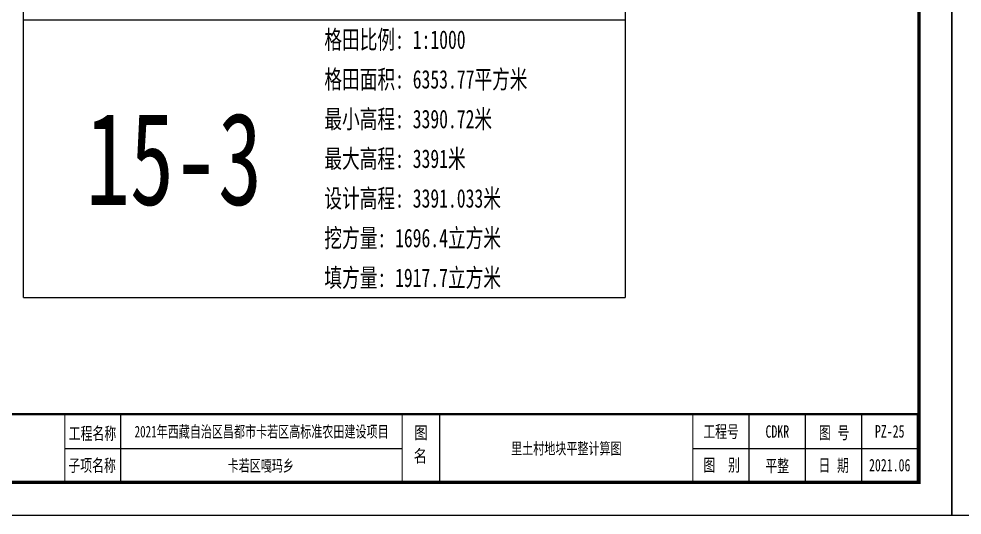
# Model space of a CAD drawing. Extents: x 4283 to 40403, y 1134 to 1764.
# Drawn here: x 14161 to 14364.8, y 1467.1 to 1574.3 of the extents above; entities that cross this region are included whole.
import ezdxf
from ezdxf.enums import TextEntityAlignment as Align

# ---------------------------------------------------------------- set-up
doc = ezdxf.new("R2010")
doc.units = 0
for name, color, linetype in [('PUB_TITLE', 4, 'Continuous'), ('S-MODIFY', 4, 'Continuous'), ('tdz_土方计算图', 7, 'Continuous'), ('华泽绵阳图框', 7, 'Continuous')]:
    doc.layers.add(name, color=color, linetype=linetype)
doc.styles.add('-宋体', font='', dxfattribs={"width": 0.8})
doc.styles.add('GLand', font='')
doc.styles.add('长仿宋', font='', dxfattribs={"width": 0.7, "height": 5})
doc.styles.get('-宋体').set_extended_font_data('SimSun')
doc.styles.get('GLand').set_extended_font_data('FangSong_GB2312')
doc.styles.get('长仿宋').set_extended_font_data('SimSun')

msp = doc.modelspace()

# ---------------------------------------------------------------- linework, layer by layer
msp.add_lwpolyline([(14161.99, 1514.09), (14291.99, 1514.09)])
at = {"layer": 'PUB_TITLE'}
for points in [[(13942.53, 1467.09), (14362.53, 1467.09), (14362.53, 1764.09), (13942.53, 1764.09)], [(14362.53, 1467.09), (14782.53, 1467.09), (14782.53, 1764.09), (14362.53, 1764.09)]]:
    msp.add_lwpolyline(points, close=True, dxfattribs=at)
at = {"layer": 'PUB_TITLE', "color": 7, "const_width": 0.566}
msp.add_lwpolyline([(14355.46, 1474.16), (14355.46, 1756.99)], dxfattribs=at)
at = {"layer": 'PUB_TITLE', "color": 7, "const_width": 0.506}
msp.add_lwpolyline([(13960.21, 1474.16), (14355.23, 1474.16), (14355.24, 1488.92), (13960.21, 1488.92)], close=True, dxfattribs=at)
at = {"layer": 'S-MODIFY'}
for points in [[(13942.53, 1467.09), (14362.53, 1467.09), (14362.53, 1764.09), (13942.53, 1764.09)], [(14362.53, 1467.09), (14782.53, 1467.09), (14782.53, 1764.09), (14362.53, 1764.09)]]:
    msp.add_lwpolyline(points, close=True, dxfattribs=at)
at = {"layer": 'tdz_土方计算图', "linetype": 'Continuous'}
for points in [[(14161.99, 1514.09), (14161.99, 1514.09), (14161.99, 1674.09), (14161.99, 1674.09)], [(14291.99, 1674.09), (14291.99, 1514.09)], [(14161.99, 1574.09), (14291.99, 1574.09)]]:
    msp.add_lwpolyline(points, dxfattribs=at)
at = {"layer": '华泽绵阳图框', "color": 7}
for p, q in [((14183.04, 1474.16), (14183.04, 1488.92)), ((14251.92, 1474.16), (14251.92, 1488.92)), ((14318.78, 1474.08), (14318.78, 1488.84)), ((14330.93, 1474.08), (14330.93, 1488.84)), ((14343.08, 1474.08), (14343.08, 1488.84)), ((14170.89, 1481.46), (14243.82, 1481.46)), ((14306.62, 1481.46), (14355.23, 1481.46))]:
    msp.add_line(p, q, dxfattribs=at)
at = {"layer": '华泽绵阳图框', "color": 7, "const_width": 0.707}
msp.add_lwpolyline([(13960.21, 1474.16), (14355.46, 1474.16), (14355.46, 1756.99), (13960.21, 1756.99)], close=True, dxfattribs=at)
at = {"layer": '华泽绵阳图框', "color": 7, "const_width": 0.506}
msp.add_lwpolyline([(13960.21, 1488.92), (14355.24, 1488.92)], dxfattribs=at)
at = {"layer": '华泽绵阳图框', "color": 7, "const_width": 0.203, "flags": 128}
for points in [[(14170.89, 1474.16), (14170.89, 1488.92)], [(14243.82, 1474.16), (14243.82, 1488.92)], [(14306.62, 1474.08), (14306.62, 1488.84)]]:
    msp.add_lwpolyline(points, dxfattribs=at)

# ---------------------------------------------------------------- texts
at = {"layer": 'tdz_土方计算图', "linetype": 'Continuous', "style": 'GLand', "width": 0.7}
for s, p in [('格田比例: 1:1000', (14226.99, 1569.81)), ('格田面积: 6353.77平方米', (14226.99, 1561.24)), ('最小高程: 3390.72米', (14226.99, 1552.66)), ('最大高程: 3391米', (14226.99, 1544.09)), ('设计高程: 3391.033米', (14226.99, 1535.52)), ('挖方量: 1696.4立方米', (14226.99, 1526.95)), ('填方量: 1917.7立方米', (14226.99, 1518.38))]:
    msp.add_text(s, height=4, dxfattribs=at).set_placement(p, align=Align.MIDDLE_LEFT)
at = {"layer": 'tdz_土方计算图', "color": 6, "linetype": 'Continuous', "style": 'GLand', "width": 0.7}
msp.add_text('15-3', height=20, dxfattribs=at).set_placement((14194.49, 1544.09), align=Align.MIDDLE_CENTER)
at = {"layer": '华泽绵阳图框', "style": '长仿宋', "width": 0.7}
for s, height, p in [('工程名称', 2.685, (14171.76, 1483.4)), ('工程号', 2.685, (14308.85, 1483.8)), ('图', 2.69, (14333.83, 1483.55)), ('号', 2.69, (14337.84, 1483.55)), ('子项名称', 2.685, (14171.68, 1476.49)), ('别', 2.69, (14314.21, 1476.56)), ('图', 2.69, (14308.87, 1476.56)), ('日', 2.69, (14333.74, 1476.5)), ('期', 2.69, (14337.75, 1476.5))]:
    msp.add_text(s, height=height, dxfattribs=at).set_placement(p)
for s, height, p in [('2021年西藏自治区昌都市卡若区高标准农田建设项目', 2.5, (14213.43, 1485.19)), ('CDKR', 2.685, (14324.85, 1485.15)), ('PZ-25', 2.685, (14349.13, 1485.17)), ('里土村地块平整计算图', 2.5, (14279.27, 1481.54)), ('卡若区嘎玛乡', 2.5, (14213.25, 1477.83)), ('平整', 2.685, (14324.82, 1477.79)), ('2021.06', 2.685, (14349.13, 1477.87))]:
    msp.add_text(s, height=height, dxfattribs=at).set_placement(p, align=Align.MIDDLE)
at = {"layer": '华泽绵阳图框', "color": 7, "style": '-宋体', "width": 0.8}
for s, p in [('图', (14246.37, 1483.55)), ('名', (14246.27, 1478.52))]:
    msp.add_text(s, height=2.69, dxfattribs=at).set_placement(p)

doc.saveas('drawing.dxf')
